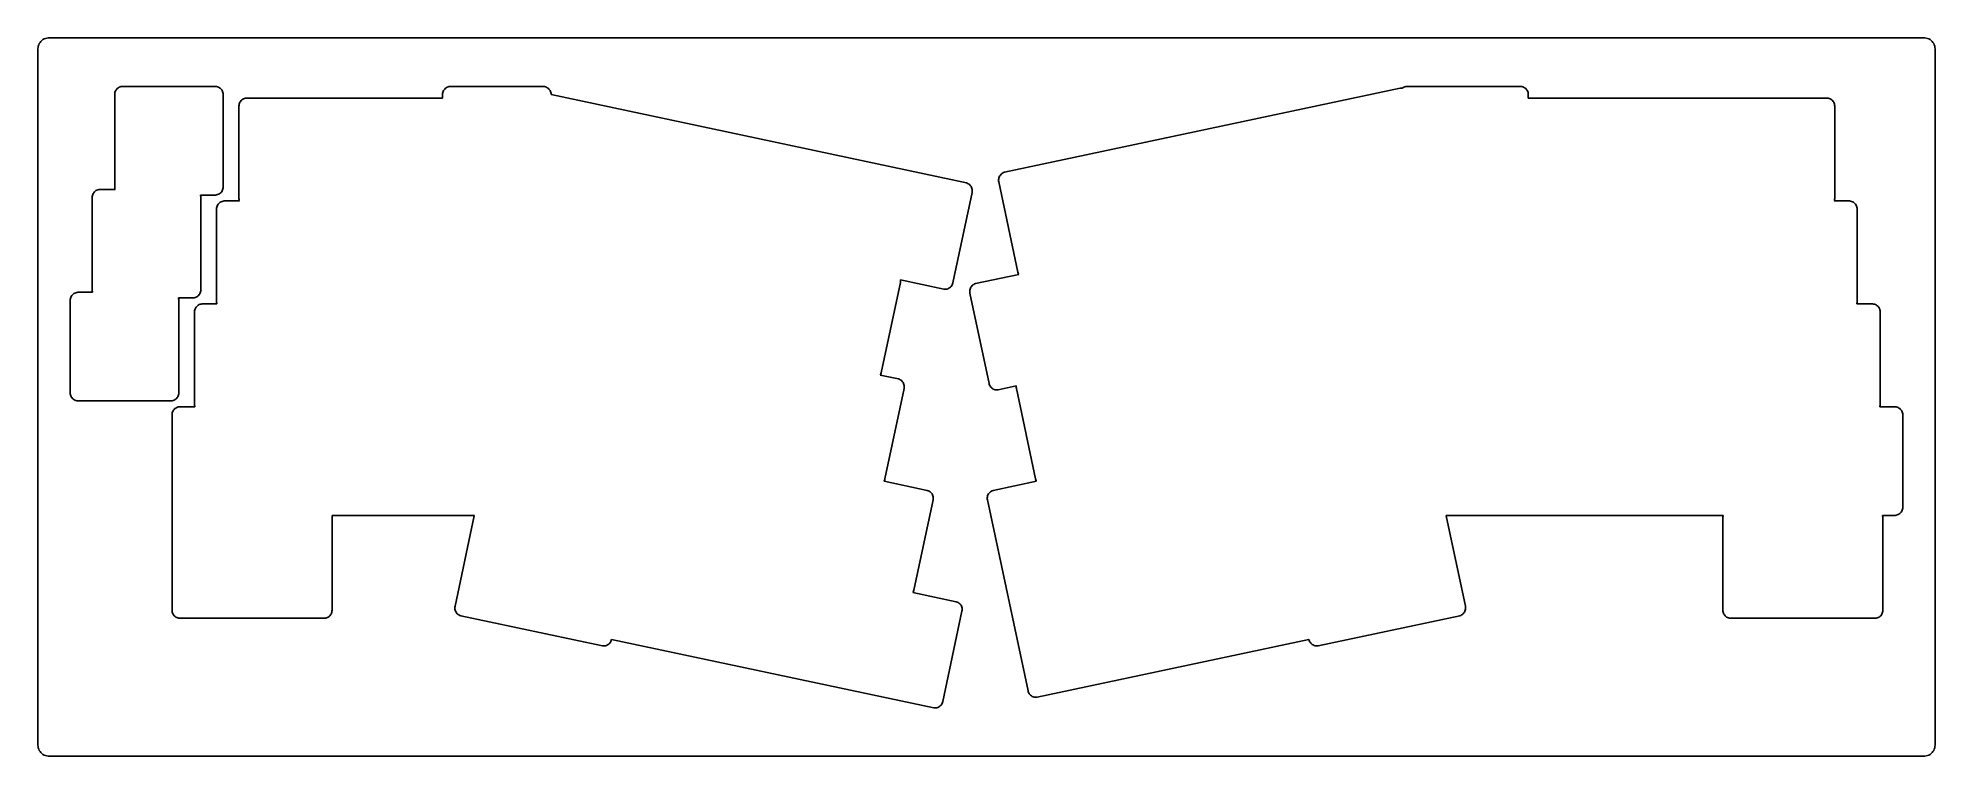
# Model space of a CAD drawing. Header units: metres. Extents: x -176 to 176, y 0 to 133.
import ezdxf

# ---------------------------------------------------------------- set-up
doc = ezdxf.new("R2010")
doc.units = ezdxf.units.M

msp = doc.modelspace()

# ---------------------------------------------------------------- linework, layer by layer
for p, q in [((-175.634, 131.165), (-175.649, 130.914)), ((-175.649, 130.914), (-175.649, 2)), ((-175.587, 131.412), (-175.634, 131.165)), ((-175.509, 131.651), (-175.587, 131.412)), ((-175.402, 131.878), (-175.509, 131.651)), ((-175.267, 132.09), (-175.402, 131.878)), ((-175.107, 132.283), (-175.267, 132.09)), ((-174.924, 132.455), (-175.107, 132.283)), ((-174.721, 132.603), (-174.924, 132.455)), ((-174.501, 132.724), (-174.721, 132.603)), ((-174.267, 132.816), (-174.501, 132.724)), ((-174.024, 132.879), (-174.267, 132.816)), ((-173.775, 132.91), (-174.024, 132.879)), ((173.775, 132.91), (-173.775, 132.91)), ((174.024, 132.879), (173.775, 132.91)), ((174.267, 132.816), (174.024, 132.879)), ((174.501, 132.724), (174.267, 132.816)), ((174.721, 132.603), (174.501, 132.724)), ((174.924, 132.455), (174.721, 132.603)), ((175.107, 132.283), (174.924, 132.455)), ((175.267, 132.09), (175.107, 132.283)), ((175.402, 131.878), (175.267, 132.09)), ((175.509, 131.651), (175.402, 131.878)), ((175.587, 131.412), (175.509, 131.651)), ((175.634, 131.165), (175.587, 131.412)), ((175.649, 130.914), (175.634, 131.165)), ((175.649, 2), (175.649, 130.914)), ((-161.392, 122.807), (-161.334, 122.986)), ((-161.334, 122.986), (-161.254, 123.157)), ((-161.254, 123.157), (-161.153, 123.316)), ((-161.153, 123.316), (-161.033, 123.461)), ((-161.033, 123.461), (-160.895, 123.59)), ((-160.895, 123.59), (-160.743, 123.701)), ((-160.743, 123.701), (-160.578, 123.792)), ((-160.578, 123.792), (-160.403, 123.861)), ((-160.403, 123.861), (-160.22, 123.908)), ((-160.22, 123.908), (-160.034, 123.931)), ((-160.034, 123.931), (-142.745, 123.931)), ((-142.745, 123.931), (-142.558, 123.908)), ((-142.558, 123.908), (-142.376, 123.861)), ((-142.376, 123.861), (-142.201, 123.792)), ((-142.201, 123.792), (-142.036, 123.701)), ((-142.036, 123.701), (-141.883, 123.59)), ((-141.883, 123.59), (-141.746, 123.461)), ((-141.746, 123.461), (-141.626, 123.316)), ((-141.626, 123.316), (-141.525, 123.157)), ((-141.525, 123.157), (-141.445, 122.986)), ((-141.445, 122.986), (-141.386, 122.807)), ((-100.682, 122.807), (-100.624, 122.986)), ((-100.624, 122.986), (-100.544, 123.157)), ((-100.544, 123.157), (-100.443, 123.316)), ((-100.443, 123.316), (-100.323, 123.461)), ((-100.323, 123.461), (-100.185, 123.59)), ((-100.185, 123.59), (-100.033, 123.701)), ((-100.033, 123.701), (-99.868, 123.792)), ((-99.868, 123.792), (-99.6929, 123.861)), ((-99.6929, 123.861), (-99.5104, 123.908)), ((-99.5104, 123.908), (-99.3235, 123.931)), ((-99.3235, 123.931), (-82.0352, 123.931)), ((-82.0352, 123.931), (-81.8483, 123.908)), ((-81.8483, 123.908), (-81.6658, 123.861)), ((-81.6658, 123.861), (-81.4907, 123.792)), ((-81.4907, 123.792), (-81.3256, 123.701)), ((-81.3256, 123.701), (-81.1732, 123.59)), ((-81.1732, 123.59), (-81.0359, 123.461)), ((-81.0359, 123.461), (-80.9158, 123.316)), ((-80.9158, 123.316), (-80.8149, 123.157)), ((-80.8149, 123.157), (-80.7347, 122.986)), ((-80.7347, 122.986), (-80.6765, 122.807)), ((3.33536, 108.051), (76.6129, 123.627)), ((76.6129, 123.627), (76.8006, 123.643)), ((76.8006, 123.643), (76.9888, 123.635)), ((76.9888, 123.635), (77.019, 123.63)), ((77.019, 123.63), (77.1169, 123.701)), ((77.1169, 123.701), (77.282, 123.792)), ((77.282, 123.792), (77.4571, 123.861)), ((77.4571, 123.861), (77.6396, 123.908)), ((77.6396, 123.908), (77.8265, 123.931)), ((77.8265, 123.931), (98.9248, 123.931)), ((98.9248, 123.931), (99.1117, 123.908)), ((99.1117, 123.908), (99.2942, 123.861)), ((99.2942, 123.861), (99.4693, 123.792)), ((99.4693, 123.792), (99.6344, 123.701)), ((99.6344, 123.701), (99.7868, 123.59)), ((99.7868, 123.59), (99.9241, 123.461)), ((99.9241, 123.461), (100.044, 123.316)), ((100.044, 123.316), (100.145, 123.157)), ((100.145, 123.157), (100.225, 122.986)), ((100.225, 122.986), (100.284, 122.807)), ((-161.439, 122.434), (-161.428, 122.622)), ((-161.439, 105.334), (-161.439, 122.434)), ((-161.428, 122.622), (-161.392, 122.807)), ((-141.386, 122.807), (-141.351, 122.622)), ((-141.351, 122.622), (-141.339, 122.434)), ((-141.339, 122.434), (-141.339, 105.334)), ((-138.419, 120.294), (-138.408, 120.482)), ((-138.419, 103.194), (-138.419, 120.294)), ((-138.408, 120.482), (-138.372, 120.667)), ((-138.372, 120.667), (-138.314, 120.846)), ((-138.314, 120.846), (-138.234, 121.017)), ((-138.234, 121.017), (-138.133, 121.176)), ((-138.133, 121.176), (-138.013, 121.321)), ((-138.013, 121.321), (-137.875, 121.45)), ((-137.875, 121.45), (-137.723, 121.561)), ((-137.723, 121.561), (-137.558, 121.652)), ((-137.558, 121.652), (-137.383, 121.721)), ((-137.383, 121.721), (-137.2, 121.768)), ((-137.2, 121.768), (-137.014, 121.791)), ((-137.014, 121.791), (-100.729, 121.791)), ((-100.729, 122.434), (-100.717, 122.622)), ((-100.729, 121.791), (-100.729, 122.434)), ((-100.717, 122.622), (-100.682, 122.807)), ((-80.6765, 122.807), (-80.6412, 122.622)), ((-80.6412, 122.622), (-80.6293, 122.434)), ((-80.6293, 122.434), (-80.6293, 122.417)), ((-80.6293, 122.417), (-3.73402, 106.072)), ((100.284, 122.807), (100.319, 122.622)), ((100.319, 122.622), (100.331, 122.434)), ((100.331, 122.434), (100.331, 121.791)), ((100.331, 121.791), (155.655, 121.791)), ((155.655, 121.791), (155.842, 121.768)), ((155.842, 121.768), (156.024, 121.721)), ((156.024, 121.721), (156.199, 121.652)), ((156.199, 121.652), (156.364, 121.561)), ((156.364, 121.561), (156.517, 121.45)), ((156.517, 121.45), (156.654, 121.321)), ((156.654, 121.321), (156.774, 121.176)), ((156.774, 121.176), (156.875, 121.017)), ((156.875, 121.017), (156.955, 120.846)), ((156.955, 120.846), (157.014, 120.667)), ((157.014, 120.667), (157.049, 120.482)), ((157.049, 120.482), (157.061, 120.294)), ((157.061, 120.294), (157.061, 103.194)), ((-3.73402, 106.072), (-3.55614, 106.01)), ((-3.55614, 106.01), (-3.38741, 105.927)), ((-3.38741, 105.927), (-3.23051, 105.822)), ((-3.23051, 105.822), (-3.08792, 105.699)), ((-3.08792, 105.699), (-2.96187, 105.559)), ((-2.96187, 105.559), (-2.85435, 105.405)), ((-2.85435, 105.405), (-2.76709, 105.238)), ((2.24007, 106.669), (2.25975, 106.857)), ((2.244, 106.481), (2.24007, 106.669)), ((2.27153, 106.295), (2.244, 106.481)), ((2.25975, 106.857), (2.30276, 107.04)), ((5.82681, 89.5683), (2.27153, 106.295)), ((2.30276, 107.04), (2.36842, 107.217)), ((2.36842, 107.217), (2.45569, 107.384)), ((2.45569, 107.384), (2.5632, 107.538)), ((2.5632, 107.538), (2.68925, 107.678)), ((2.68925, 107.678), (2.83185, 107.801)), ((2.83185, 107.801), (2.98874, 107.906)), ((2.98874, 107.906), (3.15747, 107.989)), ((3.15747, 107.989), (3.33536, 108.051)), ((-165.599, 103.384), (-165.588, 103.572)), ((-165.599, 86.2843), (-165.599, 103.384)), ((-165.588, 103.572), (-165.552, 103.757)), ((-165.552, 103.757), (-165.494, 103.936)), ((-165.494, 103.936), (-165.414, 104.107)), ((-165.414, 104.107), (-165.313, 104.266)), ((-165.313, 104.266), (-165.193, 104.411)), ((-165.193, 104.411), (-165.055, 104.54)), ((-165.055, 104.54), (-164.903, 104.651)), ((-164.903, 104.651), (-164.738, 104.742)), ((-164.738, 104.742), (-164.563, 104.811)), ((-164.563, 104.811), (-164.38, 104.858)), ((-164.38, 104.858), (-164.194, 104.881)), ((-164.194, 104.881), (-161.366, 104.881)), ((-161.428, 105.146), (-161.439, 105.334)), ((-161.392, 104.961), (-161.428, 105.146)), ((-161.366, 104.881), (-161.392, 104.961)), ((-142.745, 103.837), (-145.572, 103.837)), ((-145.572, 103.837), (-145.546, 103.757)), ((-145.546, 103.757), (-145.511, 103.572)), ((-145.511, 103.572), (-145.499, 103.384)), ((-145.499, 103.384), (-145.499, 86.2843)), ((-142.558, 103.861), (-142.745, 103.837)), ((-142.376, 103.908), (-142.558, 103.861)), ((-142.477, 101.796), (-142.396, 101.967)), ((-142.396, 101.967), (-142.295, 102.126)), ((-142.201, 103.977), (-142.376, 103.908)), ((-142.295, 102.126), (-142.175, 102.271)), ((-142.036, 104.068), (-142.201, 103.977)), ((-142.175, 102.271), (-142.038, 102.4)), ((-142.038, 102.4), (-141.886, 102.511)), ((-141.883, 104.179), (-142.036, 104.068)), ((-141.886, 102.511), (-141.721, 102.602)), ((-141.746, 104.307), (-141.883, 104.179)), ((-141.626, 104.453), (-141.746, 104.307)), ((-141.721, 102.602), (-141.545, 102.671)), ((-141.525, 104.612), (-141.626, 104.453)), ((-141.545, 102.671), (-141.363, 102.718)), ((-141.445, 104.782), (-141.525, 104.612)), ((-141.386, 104.961), (-141.445, 104.782)), ((-141.351, 105.146), (-141.386, 104.961)), ((-141.363, 102.718), (-141.176, 102.741)), ((-141.339, 105.334), (-141.351, 105.146)), ((-141.176, 102.741), (-138.346, 102.741)), ((-138.408, 103.006), (-138.419, 103.194)), ((-138.372, 102.821), (-138.408, 103.006)), ((-138.346, 102.741), (-138.372, 102.821)), ((-2.6702, 104.316), (-6.22548, 87.5895)), ((-2.76709, 105.238), (-2.70143, 105.061)), ((-2.70143, 105.061), (-2.65842, 104.878)), ((-2.64267, 104.502), (-2.6702, 104.316)), ((-2.65842, 104.878), (-2.63872, 104.69)), ((-2.63872, 104.69), (-2.64267, 104.502)), ((157.014, 102.821), (156.988, 102.741)), ((156.988, 102.741), (159.82, 102.741)), ((157.049, 103.006), (157.014, 102.821)), ((157.061, 103.194), (157.049, 103.006)), ((159.82, 102.741), (160.007, 102.718)), ((160.007, 102.718), (160.189, 102.671)), ((160.189, 102.671), (160.364, 102.602)), ((160.364, 102.602), (160.529, 102.511)), ((160.529, 102.511), (160.682, 102.4)), ((160.682, 102.4), (160.819, 102.271)), ((160.819, 102.271), (160.939, 102.126)), ((160.939, 102.126), (161.04, 101.967)), ((161.04, 101.967), (161.12, 101.796)), ((-142.582, 101.244), (-142.57, 101.432)), ((-142.582, 84.1443), (-142.582, 101.244)), ((-142.57, 101.432), (-142.535, 101.617)), ((-142.535, 101.617), (-142.477, 101.796)), ((161.12, 101.796), (161.179, 101.617)), ((161.179, 101.617), (161.214, 101.432)), ((161.214, 101.432), (161.226, 101.244)), ((161.226, 101.244), (161.226, 84.1443)), ((-15.9202, 87.8488), (-15.9478, 87.6624)), ((-7.91182, 86.4174), (-15.9251, 88.1207)), ((-15.9251, 88.1207), (-15.9163, 88.0371)), ((-15.9163, 88.0371), (-15.9202, 87.8488)), ((-2.02077, 87.4372), (5.99248, 89.1404)), ((5.87747, 89.3869), (5.82681, 89.5683)), ((5.95047, 89.2132), (5.87747, 89.3869)), ((5.99248, 89.1404), (5.95047, 89.2132)), ((-169.669, 84.3343), (-169.658, 84.5223)), ((-169.669, 67.2343), (-169.669, 84.3343)), ((-169.658, 84.5223), (-169.622, 84.7073)), ((-169.622, 84.7073), (-169.564, 84.8865)), ((-169.564, 84.8865), (-169.484, 85.0569)), ((-169.484, 85.0569), (-169.383, 85.216)), ((-169.383, 85.216), (-169.263, 85.3611)), ((-169.263, 85.3611), (-169.125, 85.4901)), ((-169.125, 85.4901), (-168.973, 85.6008)), ((-168.973, 85.6008), (-168.808, 85.6915)), ((-168.808, 85.6915), (-168.633, 85.7609)), ((-168.633, 85.7609), (-168.45, 85.8077)), ((-168.45, 85.8077), (-168.264, 85.8313)), ((-168.264, 85.8313), (-165.526, 85.8313)), ((-165.588, 86.0963), (-165.599, 86.2843)), ((-165.552, 85.9112), (-165.588, 86.0963)), ((-165.526, 85.8313), (-165.552, 85.9112)), ((-146.905, 84.7872), (-149.642, 84.7872)), ((-149.642, 84.7872), (-149.616, 84.7073)), ((-149.616, 84.7073), (-149.581, 84.5223)), ((-149.581, 84.5223), (-149.569, 84.3343)), ((-149.569, 84.3343), (-149.569, 67.2343)), ((-146.718, 84.8109), (-146.905, 84.7872)), ((-146.536, 84.8577), (-146.718, 84.8109)), ((-146.361, 84.927), (-146.536, 84.8577)), ((-146.196, 85.0178), (-146.361, 84.927)), ((-146.043, 85.1285), (-146.196, 85.0178)), ((-145.906, 85.2575), (-146.043, 85.1285)), ((-145.786, 85.4026), (-145.906, 85.2575)), ((-145.685, 85.5616), (-145.786, 85.4026)), ((-145.605, 85.7321), (-145.685, 85.5616)), ((-145.546, 85.9112), (-145.605, 85.7321)), ((-145.511, 86.0963), (-145.546, 85.9112)), ((-145.499, 86.2843), (-145.511, 86.0963)), ((-15.9478, 87.6624), (-19.5031, 70.9361)), ((-7.72411, 86.4017), (-7.91182, 86.4174)), ((-7.5359, 86.4095), (-7.72411, 86.4017)), ((-7.35017, 86.4409), (-7.5359, 86.4095)), ((-7.16985, 86.4954), (-7.35017, 86.4409)), ((-6.99774, 86.572), (-7.16985, 86.4954)), ((-6.83662, 86.6696), (-6.99774, 86.572)), ((-6.689, 86.7866), (-6.83662, 86.6696)), ((-6.55721, 86.9212), (-6.689, 86.7866)), ((-6.44331, 87.0712), (-6.55721, 86.9212)), ((-6.34914, 87.2344), (-6.44331, 87.0712)), ((-6.27614, 87.408), (-6.34914, 87.2344)), ((-6.22548, 87.5895), (-6.27614, 87.408)), ((-3.11606, 86.0552), (-3.09637, 86.2426)), ((-3.11212, 85.8669), (-3.11606, 86.0552)), ((-3.08459, 85.6806), (-3.11212, 85.8669)), ((-3.09637, 86.2426), (-3.05336, 86.426)), ((0.470673, 68.9543), (-3.08459, 85.6806)), ((-3.05336, 86.426), (-2.9877, 86.6025)), ((-2.9877, 86.6025), (-2.90042, 86.7695)), ((-2.90042, 86.7695), (-2.79292, 86.9242)), ((-2.79292, 86.9242), (-2.66687, 87.0641)), ((-2.66687, 87.0641), (-2.52428, 87.1872)), ((-2.52428, 87.1872), (-2.36739, 87.2915)), ((-2.36739, 87.2915), (-2.19865, 87.3752)), ((-2.19865, 87.3752), (-2.02077, 87.4372)), ((-146.651, 82.1943), (-146.639, 82.3823)), ((-146.651, 65.0943), (-146.651, 82.1943)), ((-146.639, 82.3823), (-146.604, 82.5673)), ((-146.604, 82.5673), (-146.545, 82.7465)), ((-146.545, 82.7465), (-146.465, 82.9169)), ((-146.465, 82.9169), (-146.364, 83.076)), ((-146.364, 83.076), (-146.244, 83.2211)), ((-146.244, 83.2211), (-146.107, 83.3501)), ((-146.107, 83.3501), (-145.955, 83.4608)), ((-145.955, 83.4608), (-145.789, 83.5515)), ((-145.789, 83.5515), (-145.614, 83.6209)), ((-145.614, 83.6209), (-145.432, 83.6677)), ((-145.432, 83.6677), (-145.245, 83.6913)), ((-145.245, 83.6913), (-142.509, 83.6913)), ((-142.57, 83.9563), (-142.582, 84.1443)), ((-142.535, 83.7712), (-142.57, 83.9563)), ((-142.509, 83.6913), (-142.535, 83.7712)), ((161.179, 83.7712), (161.153, 83.6913)), ((161.153, 83.6913), (164.091, 83.6913)), ((161.214, 83.9563), (161.179, 83.7712)), ((161.226, 84.1443), (161.214, 83.9563)), ((164.091, 83.6913), (164.278, 83.6677)), ((164.278, 83.6677), (164.46, 83.6209)), ((164.46, 83.6209), (164.636, 83.5515)), ((164.636, 83.5515), (164.801, 83.4608)), ((164.801, 83.4608), (164.953, 83.3501)), ((164.953, 83.3501), (165.09, 83.2211)), ((165.09, 83.2211), (165.21, 83.076)), ((165.21, 83.076), (165.311, 82.9169)), ((165.311, 82.9169), (165.392, 82.7465)), ((165.392, 82.7465), (165.45, 82.5673)), ((165.45, 82.5673), (165.485, 82.3823)), ((165.485, 82.3823), (165.497, 82.1943)), ((165.497, 82.1943), (165.497, 65.0943)), ((-19.6267, 70.581), (-19.6687, 70.5082)), ((-19.6687, 70.5082), (-16.3139, 69.7952)), ((-19.5537, 70.7547), (-19.6267, 70.581)), ((-19.5031, 70.9361), (-19.5537, 70.7547)), ((-169.658, 67.0463), (-169.669, 67.2343)), ((-169.622, 66.8613), (-169.658, 67.0463)), ((-169.564, 66.6821), (-169.622, 66.8613)), ((-149.616, 66.8613), (-149.675, 66.6821)), ((-149.581, 67.0463), (-149.616, 66.8613)), ((-149.569, 67.2343), (-149.581, 67.0463)), ((-15.2501, 68.0385), (-18.8053, 51.3122)), ((-16.3139, 69.7952), (-16.136, 69.7332)), ((-16.136, 69.7332), (-15.9673, 69.6494)), ((-15.9673, 69.6494), (-15.8104, 69.5452)), ((-15.8104, 69.5452), (-15.6678, 69.4221)), ((-15.6678, 69.4221), (-15.5417, 69.2821)), ((-15.5417, 69.2821), (-15.4342, 69.1274)), ((-15.4342, 69.1274), (-15.347, 68.9605)), ((-15.347, 68.9605), (-15.2813, 68.784)), ((-15.2813, 68.784), (-15.2383, 68.6006)), ((-15.2225, 68.2249), (-15.2501, 68.0385)), ((-15.2383, 68.6006), (-15.2186, 68.4132)), ((-15.2186, 68.4132), (-15.2225, 68.2249)), ((0.521332, 68.7728), (0.470673, 68.9543)), ((0.59433, 68.5992), (0.521332, 68.7728)), ((0.688522, 68.436), (0.59433, 68.5992)), ((0.802399, 68.286), (0.688522, 68.436)), ((0.934204, 68.1514), (0.802399, 68.286)), ((1.08182, 68.0344), (0.934204, 68.1514)), ((1.24295, 67.9368), (1.08182, 68.0344)), ((1.41504, 67.8602), (1.24295, 67.9368)), ((1.59537, 67.8057), (1.41504, 67.8602)), ((1.7811, 67.7743), (1.59537, 67.8057)), ((1.9693, 67.7664), (1.7811, 67.7743)), ((2.15701, 67.7822), (1.9693, 67.7664)), ((5.51186, 68.4953), (2.15701, 67.7822)), ((5.50307, 68.4117), (5.51186, 68.4953)), ((5.50702, 68.2234), (5.50307, 68.4117)), ((5.53453, 68.037), (5.50702, 68.2234)), ((9.08983, 51.3107), (5.53453, 68.037)), ((-169.484, 66.5117), (-169.564, 66.6821)), ((-169.383, 66.3526), (-169.484, 66.5117)), ((-169.263, 66.2075), (-169.383, 66.3526)), ((-169.125, 66.0785), (-169.263, 66.2075)), ((-168.973, 65.9678), (-169.125, 66.0785)), ((-168.808, 65.877), (-168.973, 65.9678)), ((-168.633, 65.8077), (-168.808, 65.877)), ((-168.45, 65.7609), (-168.633, 65.8077)), ((-168.264, 65.7372), (-168.45, 65.7609)), ((-150.975, 65.7372), (-168.264, 65.7372)), ((-150.788, 65.7609), (-150.975, 65.7372)), ((-150.816, 63.1443), (-150.804, 63.3323)), ((-150.804, 63.3323), (-150.768, 63.5173)), ((-150.606, 65.8077), (-150.788, 65.7609)), ((-150.768, 63.5173), (-150.71, 63.6965)), ((-150.71, 63.6965), (-150.63, 63.8669)), ((-150.63, 63.8669), (-150.529, 64.026)), ((-150.431, 65.877), (-150.606, 65.8077)), ((-150.529, 64.026), (-150.409, 64.1711)), ((-150.266, 65.9678), (-150.431, 65.877)), ((-150.409, 64.1711), (-150.272, 64.3001)), ((-150.272, 64.3001), (-150.119, 64.4108)), ((-150.113, 66.0785), (-150.266, 65.9678)), ((-150.119, 64.4108), (-149.954, 64.5015)), ((-149.976, 66.2075), (-150.113, 66.0785)), ((-149.856, 66.3526), (-149.976, 66.2075)), ((-149.954, 64.5015), (-149.779, 64.5709)), ((-149.755, 66.5117), (-149.856, 66.3526)), ((-149.779, 64.5709), (-149.597, 64.6177)), ((-149.675, 66.6821), (-149.755, 66.5117)), ((-149.597, 64.6177), (-149.41, 64.6413)), ((-149.41, 64.6413), (-146.578, 64.6413)), ((-146.639, 64.9063), (-146.651, 65.0943)), ((-146.604, 64.7213), (-146.639, 64.9063)), ((-146.578, 64.6413), (-146.604, 64.7213)), ((165.45, 64.7213), (165.424, 64.6413)), ((165.424, 64.6413), (168.262, 64.6413)), ((165.485, 64.9063), (165.45, 64.7213)), ((165.497, 65.0943), (165.485, 64.9063)), ((168.262, 64.6413), (168.449, 64.6177)), ((168.449, 64.6177), (168.632, 64.5709)), ((168.632, 64.5709), (168.807, 64.5015)), ((168.807, 64.5015), (168.972, 64.4108)), ((168.972, 64.4108), (169.124, 64.3001)), ((169.124, 64.3001), (169.262, 64.1711)), ((169.262, 64.1711), (169.382, 64.026)), ((169.382, 64.026), (169.483, 63.8669)), ((169.483, 63.8669), (169.563, 63.6965)), ((169.563, 63.6965), (169.621, 63.5173)), ((169.621, 63.5173), (169.656, 63.3323)), ((169.656, 63.3323), (169.668, 63.1443)), ((-150.816, 46.0443), (-150.816, 63.1443)), ((169.668, 63.1443), (169.668, 46.0443)), ((-18.929, 50.9571), (-18.971, 50.8844)), ((-18.971, 50.8844), (-10.9577, 49.1811)), ((-18.856, 51.1308), (-18.929, 50.9571)), ((-18.8053, 51.3122), (-18.856, 51.1308)), ((1.24223, 49.1796), (9.25549, 50.8828)), ((9.14047, 51.1293), (9.08983, 51.3107)), ((9.21347, 50.9556), (9.14047, 51.1293)), ((9.25549, 50.8828), (9.21347, 50.9556)), ((-150.812, 45.9849), (-150.816, 46.0443)), ((-150.812, 26.9943), (-150.812, 45.9849)), ((-9.89392, 47.4245), (-13.4492, 30.6982)), ((-10.9577, 49.1811), (-10.7799, 49.1191)), ((-10.7799, 49.1191), (-10.6111, 49.0354)), ((-10.6111, 49.0354), (-10.4542, 48.9311)), ((-10.4542, 48.9311), (-10.3116, 48.808)), ((-10.3116, 48.808), (-10.1856, 48.6681)), ((-10.1856, 48.6681), (-10.0781, 48.5134)), ((-10.0781, 48.5134), (-9.99081, 48.3465)), ((-9.99081, 48.3465), (-9.92516, 48.1699)), ((-9.92516, 48.1699), (-9.88214, 47.9865)), ((-9.86639, 47.6108), (-9.89392, 47.4245)), ((-9.88214, 47.9865), (-9.86244, 47.7991)), ((-9.86244, 47.7991), (-9.86639, 47.6108)), ((0.146927, 47.7976), (0.166626, 47.985)), ((0.150879, 47.6093), (0.146927, 47.7976)), ((0.178391, 47.423), (0.150879, 47.6093)), ((0.166626, 47.985), (0.209625, 48.1684)), ((7.6944, 12.0629), (0.178391, 47.423)), ((0.209625, 48.1684), (0.275299, 48.3449)), ((0.275299, 48.3449), (0.362564, 48.5119)), ((0.362564, 48.5119), (0.470062, 48.6665)), ((0.470062, 48.6665), (0.596115, 48.8065)), ((0.596115, 48.8065), (0.738724, 48.9296)), ((0.738724, 48.9296), (0.895615, 49.0339)), ((0.895615, 49.0339), (1.06433, 49.1176)), ((1.06433, 49.1176), (1.24223, 49.1796)), ((169.621, 45.6712), (169.563, 45.4921)), ((169.656, 45.8563), (169.621, 45.6712)), ((169.668, 46.0443), (169.656, 45.8563)), ((-94.8315, 44.5472), (-121.187, 44.5472)), ((-121.187, 44.5472), (-121.187, 26.9943)), ((-98.4101, 27.7373), (-94.8548, 44.4636)), ((-94.8548, 44.4636), (-94.8315, 44.5472)), ((136.437, 44.5472), (85.1156, 44.5472)), ((85.1156, 44.5472), (85.1393, 44.4621)), ((85.1393, 44.4621), (88.6946, 27.7358)), ((136.364, 44.0943), (136.375, 44.2823)), ((136.364, 26.9943), (136.364, 44.0943)), ((136.375, 44.2823), (136.411, 44.4673)), ((136.411, 44.4673), (136.437, 44.5472)), ((168.262, 44.5472), (165.916, 44.5472)), ((165.916, 44.5472), (165.942, 44.4673)), ((165.942, 44.4673), (165.977, 44.2823)), ((165.977, 44.2823), (165.989, 44.0943)), ((165.989, 44.0943), (165.989, 26.9943)), ((168.449, 44.5709), (168.262, 44.5472)), ((168.632, 44.6177), (168.449, 44.5709)), ((168.807, 44.687), (168.632, 44.6177)), ((168.972, 44.7778), (168.807, 44.687)), ((169.124, 44.8885), (168.972, 44.7778)), ((169.262, 45.0175), (169.124, 44.8885)), ((169.382, 45.1626), (169.262, 45.0175)), ((169.483, 45.3217), (169.382, 45.1626)), ((169.563, 45.4921), (169.483, 45.3217)), ((-13.5729, 30.343), (-13.6149, 30.2703)), ((-13.6149, 30.2703), (-5.60161, 28.567)), ((-13.4999, 30.5167), (-13.5729, 30.343)), ((-13.4492, 30.6982), (-13.4999, 30.5167)), ((-5.60161, 28.567), (-5.42372, 28.5051)), ((-5.42372, 28.5051), (-5.25499, 28.4213)), ((-5.25499, 28.4213), (-5.0981, 28.3171)), ((-5.0981, 28.3171), (-4.95551, 28.194)), ((-4.95551, 28.194), (-4.82945, 28.054)), ((-150.8, 26.8063), (-150.812, 26.9943)), ((-150.765, 26.6212), (-150.8, 26.8063)), ((-150.706, 26.4421), (-150.765, 26.6212)), ((-150.626, 26.2717), (-150.706, 26.4421)), ((-150.525, 26.1126), (-150.626, 26.2717)), ((-150.405, 25.9675), (-150.525, 26.1126)), ((-150.268, 25.8385), (-150.405, 25.9675)), ((-150.116, 25.7278), (-150.268, 25.8385)), ((-149.951, 25.637), (-150.116, 25.7278)), ((-149.775, 25.5677), (-149.951, 25.637)), ((-149.593, 25.5209), (-149.775, 25.5677)), ((-149.406, 25.4972), (-149.593, 25.5209)), ((-122.593, 25.4972), (-149.406, 25.4972)), ((-122.406, 25.5209), (-122.593, 25.4972)), ((-122.223, 25.5677), (-122.406, 25.5209)), ((-122.048, 25.637), (-122.223, 25.5677)), ((-121.883, 25.7278), (-122.048, 25.637)), ((-121.731, 25.8385), (-121.883, 25.7278)), ((-121.593, 25.9675), (-121.731, 25.8385)), ((-121.473, 26.1126), (-121.593, 25.9675)), ((-121.372, 26.2717), (-121.473, 26.1126)), ((-121.292, 26.4421), (-121.372, 26.2717)), ((-121.234, 26.6212), (-121.292, 26.4421)), ((-121.199, 26.8063), (-121.234, 26.6212)), ((-121.187, 26.9943), (-121.199, 26.8063)), ((-98.4416, 27.3626), (-98.4376, 27.551)), ((-98.4219, 27.1753), (-98.4416, 27.3626)), ((-98.4376, 27.551), (-98.4101, 27.7373)), ((-98.3789, 26.9919), (-98.4219, 27.1753)), ((-98.3132, 26.8153), (-98.3789, 26.9919)), ((-98.226, 26.6484), (-98.3132, 26.8153)), ((-98.1185, 26.4937), (-98.226, 26.6484)), ((-97.9924, 26.3537), (-98.1185, 26.4937)), ((-97.8498, 26.2306), (-97.9924, 26.3537)), ((-97.6929, 26.1264), (-97.8498, 26.2306)), ((-97.5242, 26.0426), (-97.6929, 26.1264)), ((-97.3463, 25.9807), (-97.5242, 26.0426)), ((-71.1189, 20.4059), (-97.3463, 25.9807)), ((-4.53778, 26.8104), (-8.09306, 10.0841)), ((-4.82945, 28.054), (-4.72194, 27.8993)), ((-4.72194, 27.8993), (-4.63467, 27.7324)), ((-4.63467, 27.7324), (-4.56902, 27.5558)), ((-4.56902, 27.5558), (-4.526, 27.3724)), ((-4.51025, 26.9967), (-4.53778, 26.8104)), ((-4.526, 27.3724), (-4.50632, 27.1851)), ((-4.50632, 27.1851), (-4.51025, 26.9967)), ((87.6308, 25.9792), (61.4034, 20.4044)), ((87.8087, 26.0412), (87.6308, 25.9792)), ((87.9774, 26.1249), (87.8087, 26.0412)), ((88.1343, 26.2291), (87.9774, 26.1249)), ((88.2769, 26.3522), (88.1343, 26.2291)), ((88.4029, 26.4922), (88.2769, 26.3522)), ((88.5104, 26.6469), (88.4029, 26.4922)), ((88.5977, 26.8138), (88.5104, 26.6469)), ((88.6634, 26.9904), (88.5977, 26.8138)), ((88.7064, 27.1738), (88.6634, 26.9904)), ((88.6946, 27.7358), (88.7221, 27.5495)), ((88.7261, 27.3611), (88.7064, 27.1738)), ((88.7221, 27.5495), (88.7261, 27.3611)), ((136.375, 26.8063), (136.364, 26.9943)), ((136.411, 26.6212), (136.375, 26.8063)), ((136.469, 26.4421), (136.411, 26.6212)), ((136.549, 26.2717), (136.469, 26.4421)), ((136.65, 26.1126), (136.549, 26.2717)), ((136.77, 25.9675), (136.65, 26.1126)), ((136.908, 25.8385), (136.77, 25.9675)), ((137.06, 25.7278), (136.908, 25.8385)), ((137.225, 25.637), (137.06, 25.7278)), ((137.4, 25.5677), (137.225, 25.637)), ((137.583, 25.5209), (137.4, 25.5677)), ((137.769, 25.4972), (137.583, 25.5209)), ((164.583, 25.4972), (137.769, 25.4972)), ((164.77, 25.5209), (164.583, 25.4972)), ((164.952, 25.5677), (164.77, 25.5209)), ((165.127, 25.637), (164.952, 25.5677)), ((165.292, 25.7278), (165.127, 25.637)), ((165.445, 25.8385), (165.292, 25.7278)), ((165.582, 25.9675), (165.445, 25.8385)), ((165.702, 26.1126), (165.582, 25.9675)), ((165.803, 26.2717), (165.702, 26.1126)), ((165.883, 26.4421), (165.803, 26.2717)), ((165.942, 26.6212), (165.883, 26.4421)), ((165.977, 26.8063), (165.942, 26.6212)), ((165.989, 26.9943), (165.977, 26.8063)), ((-69.5562, 21.2228), (-69.6504, 21.0597)), ((-69.4832, 21.3965), (-69.5562, 21.2228)), ((-69.4325, 21.5779), (-69.4832, 21.3965)), ((-69.4297, 21.5911), (-69.4325, 21.5779)), ((-9.7794, 8.91202), (-69.4297, 21.5911)), ((59.7142, 21.5896), (9.38075, 10.8909)), ((59.717, 21.5764), (59.7142, 21.5896)), ((59.7677, 21.395), (59.717, 21.5764)), ((59.8407, 21.2213), (59.7677, 21.395)), ((59.9348, 21.0582), (59.8407, 21.2213)), ((-70.9312, 20.3901), (-71.1189, 20.4059)), ((-70.743, 20.398), (-70.9312, 20.3901)), ((-70.5572, 20.4294), (-70.743, 20.398)), ((-70.3769, 20.4839), (-70.5572, 20.4294)), ((-70.2048, 20.5605), (-70.3769, 20.4839)), ((-70.0437, 20.6581), (-70.2048, 20.5605)), ((-69.896, 20.7751), (-70.0437, 20.6581)), ((-69.7643, 20.9097), (-69.896, 20.7751)), ((-69.6504, 21.0597), (-69.7643, 20.9097)), ((60.0487, 20.9082), (59.9348, 21.0582)), ((60.1805, 20.7736), (60.0487, 20.9082)), ((60.3282, 20.6566), (60.1805, 20.7736)), ((60.4893, 20.559), (60.3282, 20.6566)), ((60.6614, 20.4824), (60.4893, 20.559)), ((60.8417, 20.4279), (60.6614, 20.4824)), ((61.0274, 20.3965), (60.8417, 20.4279)), ((61.2156, 20.3886), (61.0274, 20.3965)), ((61.4034, 20.4044), (61.2156, 20.3886)), ((7.74506, 11.8815), (7.6944, 12.0629)), ((7.81805, 11.7078), (7.74506, 11.8815)), ((7.91225, 11.5447), (7.81805, 11.7078)), ((8.02612, 11.3947), (7.91225, 11.5447)), ((8.15793, 11.2601), (8.02612, 11.3947)), ((8.30556, 11.1431), (8.15793, 11.2601)), ((8.46667, 11.0455), (8.30556, 11.1431)), ((8.63876, 10.9689), (8.46667, 11.0455)), ((8.81911, 10.9144), (8.63876, 10.9689)), ((9.00484, 10.883), (8.81911, 10.9144)), ((9.19304, 10.8751), (9.00484, 10.883)), ((9.38075, 10.8909), (9.19304, 10.8751)), ((-9.59169, 8.89627), (-9.7794, 8.91202)), ((-9.40349, 8.90416), (-9.59169, 8.89627)), ((-9.21776, 8.93556), (-9.40349, 8.90416)), ((-9.03743, 8.99002), (-9.21776, 8.93556)), ((-8.86534, 9.06664), (-9.03743, 8.99002)), ((-8.70421, 9.16422), (-8.86534, 9.06664)), ((-8.55658, 9.28122), (-8.70421, 9.16422)), ((-8.42479, 9.4158), (-8.55658, 9.28122)), ((-8.3109, 9.56584), (-8.42479, 9.4158)), ((-8.21672, 9.72899), (-8.3109, 9.56584)), ((-8.14372, 9.90265), (-8.21672, 9.72899)), ((-8.09306, 10.0841), (-8.14372, 9.90265)), ((-175.649, 2), (-175.634, 1.74933)), ((-175.634, 1.74933), (-175.587, 1.50261)), ((-175.587, 1.50261), (-175.509, 1.26375)), ((-175.509, 1.26375), (-175.402, 1.03648)), ((-175.402, 1.03648), (-175.267, 0.824417)), ((-175.267, 0.824417), (-175.107, 0.630905)), ((-175.107, 0.630905), (-174.924, 0.458969)), ((-174.924, 0.458969), (-174.721, 0.31134)), ((-174.721, 0.31134), (-174.501, 0.190338)), ((-174.501, 0.190338), (-174.267, 0.097885)), ((-174.267, 0.097885), (-174.024, 0.035416)), ((-174.024, 0.035416), (-173.775, 0.003937)), ((-173.775, 0.003937), (173.775, 0.003937)), ((173.775, 0.003937), (174.024, 0.035416)), ((174.024, 0.035416), (174.267, 0.097885)), ((174.267, 0.097885), (174.501, 0.190338)), ((174.501, 0.190338), (174.721, 0.31134)), ((174.721, 0.31134), (174.924, 0.458969)), ((174.924, 0.458969), (175.107, 0.630905)), ((175.107, 0.630905), (175.267, 0.824417)), ((175.267, 0.824417), (175.402, 1.03648)), ((175.402, 1.03648), (175.509, 1.26375)), ((175.509, 1.26375), (175.587, 1.50261)), ((175.587, 1.50261), (175.634, 1.74933)), ((175.634, 1.74933), (175.649, 2))]:
    msp.add_line(p, q)

doc.saveas('drawing.dxf')
